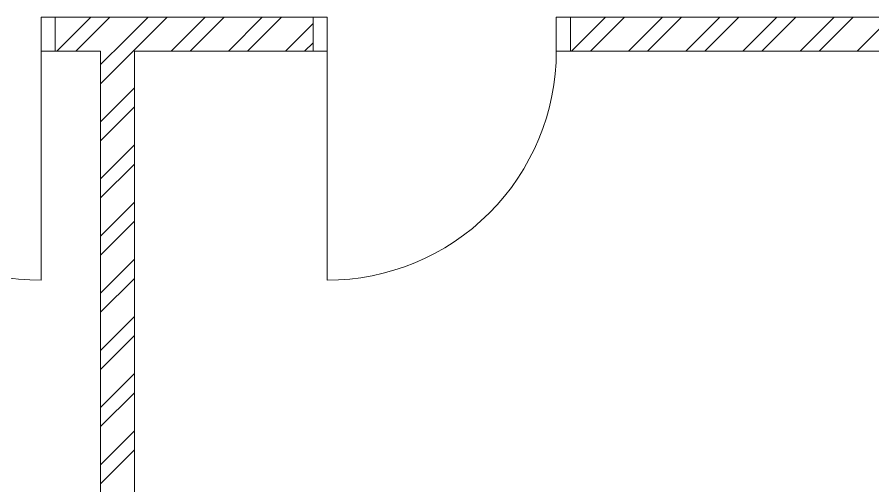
# Model space of a CAD drawing. Header units: millimetres. Extents: x 53645 to 137188, y 78097 to 135533.
# Drawn here: x 118858 to 121883, y 106752 to 108409 of the extents above; entities that cross this region are included whole.
import ezdxf

# ---------------------------------------------------------------- set-up
doc = ezdxf.new("R2010")
doc.units = ezdxf.units.MM
doc.layers.add('doors_windows', color=4, linetype='Continuous', lineweight=5)
doc.layers.add('Wall2', color=5, linetype='Continuous', lineweight=5)

# ---------------------------------------------------------------- blocks, each defined once
blk = doc.blocks.new('*U74')
at = {"color": 0}
for points in [[(-910, 0), (-860, 0), (-860, 120), (-910, 120)], [(-50, 0), (0, 0), (0, 120), (-50, 120)]]:
    blk.add_lwpolyline(points, close=True, dxfattribs=at)
at = {"color": 0, "linetype": 'ByBlock', "ltscale": 10}
blk.add_lwpolyline([(-50, 0), (-50, -810, -0.414214), (-860, 0)], format="xyb", dxfattribs=at)
blk = doc.blocks.new('*U75')
at = {"color": 0}
for points in [[(-910, 0), (-860, 0), (-860, 120), (-910, 120)], [(-50, 0), (0, 0), (0, 120), (-50, 120)]]:
    blk.add_lwpolyline(points, close=True, dxfattribs=at)
at = {"color": 0, "linetype": 'ByBlock', "ltscale": 10}
blk.add_lwpolyline([(-860, 0), (-860, -810, 0.414214), (-50, 0)], format="xyb", dxfattribs=at)

msp = doc.modelspace()

# ---------------------------------------------------------------- linework, layer by layer
at = {"layer": 'Wall2', "ltscale": 100}
for points in [[(118992.6, 108288.9), (118992.6, 108408.9)], [(118992.6, 108408.9), (119903.6, 108408.9)], [(118998.4, 108288.9), (119118.4, 108408.9)], [(119065.7, 108288.9), (119185.7, 108408.9)], [(119200.4, 108288.9), (119320.4, 108408.9)], [(119267.8, 108288.9), (119387.8, 108408.9)], [(119402.5, 108288.9), (119522.5, 108408.9)], [(119469.8, 108288.9), (119589.8, 108408.9)], [(119604.5, 108288.9), (119724.5, 108408.9)], [(119671.9, 108288.9), (119791.9, 108408.9)], [(119903.6, 108408.9), (119903.6, 108288.9)], [(120813.6, 108288.9), (120813.6, 108408.9)], [(120813.6, 108408.9), (122002.7, 108408.9)], [(120816.9, 108288.9), (120936.9, 108408.9)], [(120884.2, 108288.9), (121004.2, 108408.9)], [(121018.9, 108288.9), (121138.9, 108408.9)], [(121086.3, 108288.9), (121206.3, 108408.9)], [(121221, 108288.9), (121341, 108408.9)], [(121288.3, 108288.9), (121408.3, 108408.9)], [(121423, 108288.9), (121543, 108408.9)], [(121490.4, 108288.9), (121610.4, 108408.9)], [(121625.1, 108288.9), (121745.1, 108408.9)], [(121692.5, 108288.9), (121812.5, 108408.9)], [(121827.2, 108288.9), (121947.2, 108408.9)], [(119806.6, 108288.9), (119903.6, 108385.9)], [(119152.6, 108241.1), (119240.4, 108328.9)], [(119874, 108288.9), (119903.6, 108318.5)], [(119152.6, 108288.9), (118992.6, 108288.9)], [(119152.6, 108173.7), (119272.6, 108293.7)], [(119152.6, 104628.9), (119152.6, 108288.9)], [(119272.6, 108288.9), (119272.6, 104628.9)], [(119903.6, 108288.9), (119272.6, 108288.9)], [(122122.7, 108288.9), (120813.6, 108288.9)], [(119152.6, 108039), (119272.6, 108159)], [(119152.6, 107971.7), (119272.6, 108091.7)], [(119152.6, 107837), (119272.6, 107957)], [(119152.6, 107769.6), (119272.6, 107889.6)], [(119152.6, 107634.9), (119272.6, 107754.9)], [(119152.6, 107567.6), (119272.6, 107687.6)], [(119152.6, 107432.8), (119272.6, 107552.8)], [(119152.6, 107365.5), (119272.6, 107485.5)], [(119152.6, 107230.8), (119272.6, 107350.8)], [(119152.6, 107163.4), (119272.6, 107283.4)], [(119152.6, 107028.7), (119272.6, 107148.7)], [(119152.6, 106961.4), (119272.6, 107081.4)], [(119152.6, 106826.7), (119272.6, 106946.7)], [(119152.6, 106759.3), (119272.6, 106879.3)]]:
    msp.add_lwpolyline(points, dxfattribs=at)

# ---------------------------------------------------------------- block references
at = {"layer": 'doors_windows', "color": 0, "xscale": -1}
for name, p in [('*U75', (118082.6, 108288.9)), ('*U74', (119903.6, 108288.9))]:
    msp.add_blockref(name, p, dxfattribs=at)

doc.saveas('drawing.dxf')
